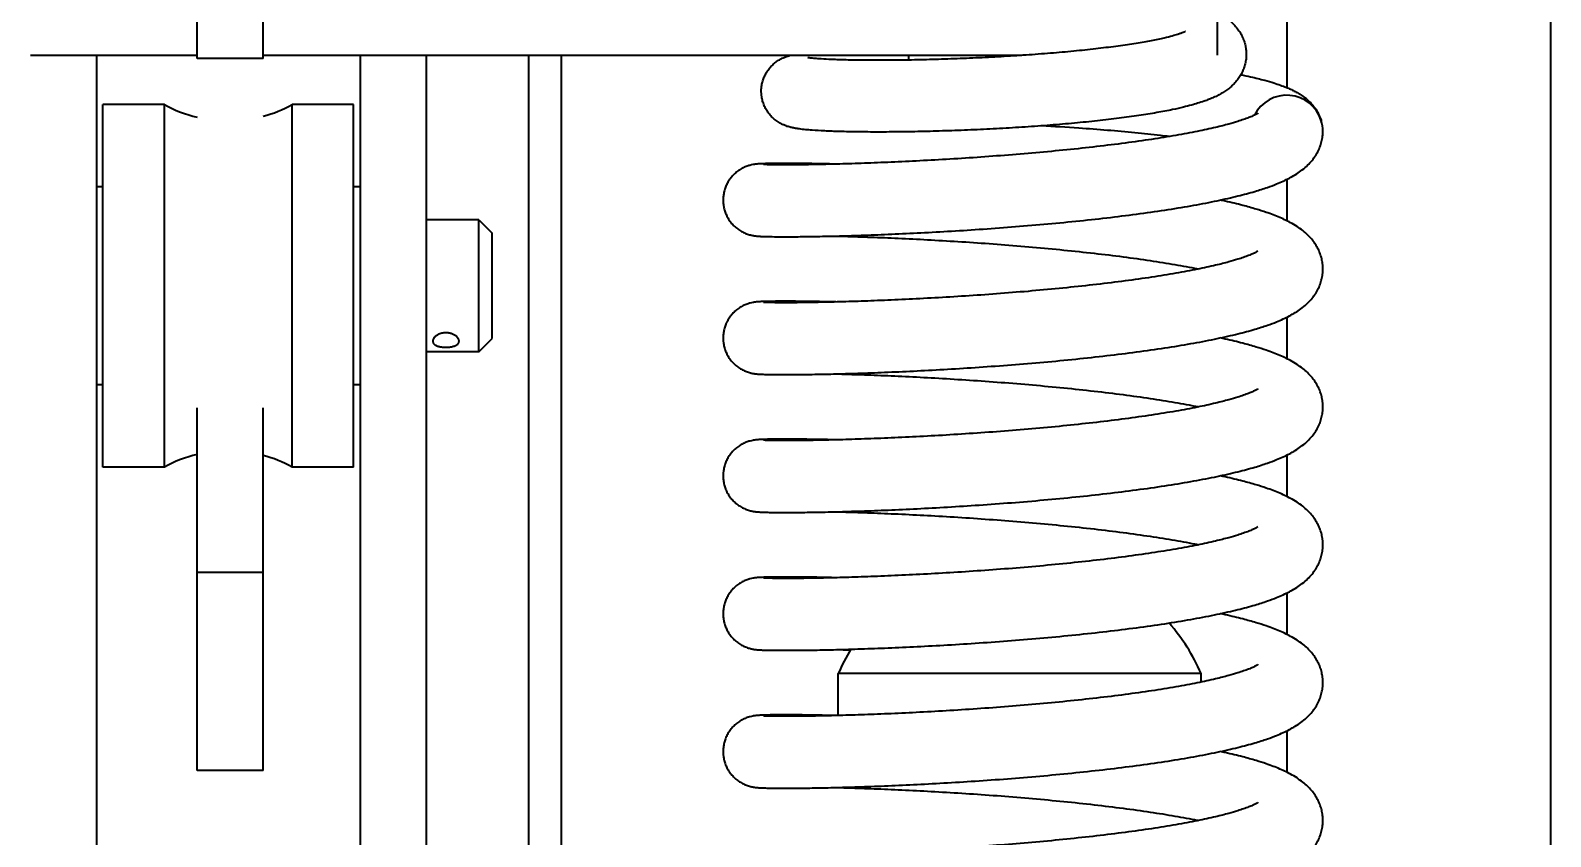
# Model space of a CAD drawing. Header units: millimetres. Extents: x 30271 to 35001, y 5679 to 9007.
# Drawn here: x 33846.8 to 34077.3, y 8140 to 8262.3 of the extents above; entities that cross this region are included whole.
import ezdxf

# ---------------------------------------------------------------- set-up
doc = ezdxf.new("R2010")
doc.units = ezdxf.units.MM
doc.linetypes.add('K5LT_BASIC', pattern=[0])

msp = doc.modelspace()

# ---------------------------------------------------------------- linework, layer by layer
at = {"color": 5, "linetype": 'K5LT_BASIC', "lineweight": 40, "ltscale": 0.5}
for p, q in [((34037.311, 8519.338), (34037.311, 8253.645)), ((34077.311, 8519.338), (34077.311, 7812.278)), ((33872.111, 8258.075), (33872.111, 8397.249)), ((33882.111, 8258.075), (33882.111, 8397.249)), ((34026.811, 8258.577), (34026.811, 8278.577)), ((33846.811, 8258.577), (33856.811, 8258.577)), ((33856.811, 8258.577), (33856.811, 7486.77)), ((33856.811, 8258.577), (33872.111, 8258.577)), ((33882.111, 8258.075), (33872.111, 8258.075)), ((33882.111, 8258.577), (33896.811, 8258.577)), ((33896.811, 8258.577), (33896.811, 7486.77)), ((33896.811, 8258.577), (33906.811, 8258.577)), ((33906.811, 8258.577), (33906.811, 7486.77)), ((33906.811, 8258.577), (33997.138, 8258.577)), ((33922.311, 8258.577), (33922.311, 7812.278)), ((33927.311, 8258.577), (33927.311, 7812.278)), ((33979.969, 8258.577), (33979.969, 8257.869)), ((33991.89, 8258.577), (33991.89, 8258.269)), ((33857.811, 8196.077), (33857.811, 8251.077)), ((33867.129, 8251.077), (33857.811, 8251.077)), ((33867.129, 8196.077), (33867.129, 8251.077)), ((33895.811, 8251.077), (33886.494, 8251.077)), ((33886.494, 8196.077), (33886.494, 8251.077)), ((33895.811, 8196.077), (33895.811, 8251.077)), ((33857.811, 8238.577), (33856.811, 8238.577)), ((33896.811, 8238.577), (33895.811, 8238.577)), ((34037.311, 8239.72), (34037.311, 8233.446)), ((33914.811, 8233.577), (33906.811, 8233.577)), ((33914.811, 8233.577), (33916.811, 8231.577)), ((33914.811, 8213.577), (33914.811, 8233.577)), ((33916.811, 8215.577), (33916.811, 8231.577)), ((34037.311, 8218.81), (34037.311, 8212.536)), ((33914.811, 8213.577), (33916.811, 8215.577)), ((33914.811, 8213.577), (33906.811, 8213.577)), ((33857.811, 8208.577), (33856.811, 8208.577)), ((33896.811, 8208.577), (33895.811, 8208.577)), ((33872.111, 8180.086), (33872.111, 8205.086)), ((33882.111, 8180.086), (33882.111, 8205.086)), ((34037.311, 8197.899), (34037.311, 8191.625)), ((33867.129, 8196.077), (33857.811, 8196.077)), ((33895.811, 8196.077), (33886.494, 8196.077)), ((33872.111, 8150.086), (33872.111, 8180.086)), ((33882.111, 8180.086), (33872.111, 8180.086)), ((33882.111, 8150.086), (33882.111, 8180.086)), ((34037.311, 8176.989), (34037.311, 8170.715)), ((33968.943, 8168.399), (33971.152, 8168.337)), ((33969.311, 8158.404), (33969.311, 8164.784)), ((33996.811, 8164.784), (33969.311, 8164.784)), ((34024.311, 8164.784), (33996.811, 8164.784)), ((34024.311, 8163.472), (34024.311, 8164.784)), ((34037.311, 8156.079), (34037.311, 8149.805)), ((33882.111, 8150.086), (33872.111, 8150.086))]:
    msp.add_line(p, q, dxfattribs=at)
for centre, radius, start, end in [((33876.811, 8268.577), 20, 241.04498, 256.40838), ((33876.811, 8268.577), 20, 285.36695, 298.95502), ((33876.811, 8178.577), 20, 103.59162, 118.95502), ((33876.811, 8178.577), 20, 61.04498, 74.63305), ((33996.811, 8152.794), 30, 23.55646, 40.91101), ((33996.811, 8152.794), 30, 148.5156, 156.44354)]:
    msp.add_arc(centre, radius, start, end, dxfattribs=at)
for start_param, end_param in [(0.2952543, 2.678751), (0, 0.2952543)]:
    msp.add_ellipse((34037.311, 8247.038), major_axis=(5.47, 0), ratio=0.9957282, start_param=start_param, end_param=end_param, dxfattribs=at)
for points, knots in [([(34026.811, 8264.964), (34026.999, 8264.87), (34027.403, 8264.653), (34028.018, 8264.272), (34028.656, 8263.8), (34029.269, 8263.245), (34029.819, 8262.618), (34030.28, 8261.945), (34030.641, 8261.25), (34030.908, 8260.537), (34031.085, 8259.811), (34031.159, 8259.195), (34031.17, 8258.825), (34031.17, 8258.701)], [0, 0, 0, 0, 1.3808728, 2.9977655, 4.5987891, 6.1616635, 7.6348468, 8.9457906, 10.1529651, 11.2910787, 12.3874659, 13.4576705, 14, 14, 14, 14]), ([(33964.677, 8258.222), (33964.675, 8258.222), (33964.685, 8258.22), (33964.734, 8258.212), (33964.812, 8258.2), (33964.916, 8258.186), (33965.043, 8258.17), (33965.241, 8258.148), (33965.537, 8258.119), (33966.035, 8258.077), (33966.882, 8258.019), (33968.323, 8257.946), (33970.459, 8257.878), (33973.115, 8257.835), (33976.154, 8257.826), (33979.503, 8257.856), (33983.079, 8257.927), (33986.804, 8258.042), (33990.614, 8258.2), (33994.446, 8258.401), (33998.236, 8258.645), (34001.922, 8258.929), (34005.445, 8259.249), (34008.749, 8259.603), (34011.78, 8259.985), (34014.489, 8260.386), (34016.832, 8260.797), (34018.632, 8261.177), (34019.92, 8261.5), (34020.724, 8261.736), (34021.258, 8261.915), (34021.614, 8262.051), (34021.855, 8262.158), (34021.925, 8262.194), (34021.934, 8262.2)], [0, 0, 0, 0, 0.2924931, 0.5845686, 0.8764161, 1.1681355, 1.4598548, 1.7515741, 2.3350127, 2.9186427, 3.7943267, 5.2541337, 6.938643, 8.647438, 10.3665666, 12.08617, 13.7818942, 15.4555886, 17.1079371, 18.7388937, 20.3478051, 21.9334674, 23.4940536, 25.0269627, 26.5284701, 27.9933018, 29.4138286, 30.7786156, 31.7842304, 32.6583569, 33.2417973, 33.8252376, 34.4083197, 35, 35, 35, 35]), ([(34031.17, 8258.701), (34031.171, 8258.459), (34031.141, 8257.974), (34031.014, 8257.256), (34030.803, 8256.558), (34030.513, 8255.885), (34030.144, 8255.244), (34029.701, 8254.639), (34029.181, 8254.07), (34028.611, 8253.564), (34028.003, 8253.116), (34027.382, 8252.73), (34026.743, 8252.39), (34026.098, 8252.091), (34025.45, 8251.824), (34024.691, 8251.544), (34023.834, 8251.265), (34022.794, 8250.965), (34021.548, 8250.645), (34019.838, 8250.261), (34017.605, 8249.833), (34014.895, 8249.394), (34011.888, 8248.98), (34008.614, 8248.595), (34005.116, 8248.243), (34001.438, 8247.928), (33997.632, 8247.653), (33993.752, 8247.419), (33989.858, 8247.229), (33986.008, 8247.082), (33982.259, 8246.979), (33978.672, 8246.918), (33975.304, 8246.898), (33972.228, 8246.918), (33969.507, 8246.972), (33967.189, 8247.058), (33965.54, 8247.155), (33964.504, 8247.242), (33963.885, 8247.306), (33963.492, 8247.354), (33963.186, 8247.398), (33962.959, 8247.433), (33962.73, 8247.473), (33962.496, 8247.518), (33962.253, 8247.571), (33961.995, 8247.635), (33961.72, 8247.714), (33961.433, 8247.809), (33961.167, 8247.912), (33960.862, 8248.044), (33960.448, 8248.252), (33959.892, 8248.608), (33959.33, 8249.082), (33958.851, 8249.603), (33958.449, 8250.17), (33958.123, 8250.776), (33957.875, 8251.416), (33957.709, 8252.079), (33957.64, 8252.642), (33957.629, 8252.98), (33957.629, 8253.091)], [0, 0, 0, 0, 0.5039823, 1.0104555, 1.5255428, 2.0553304, 2.6081099, 3.1966345, 3.8355763, 4.5482785, 5.2529294, 6.0135504, 6.7741714, 7.5303051, 8.2743005, 8.9919953, 10.0417378, 10.9830758, 12.093048, 13.5400274, 15.4443754, 17.4147411, 19.4360202, 21.4985588, 23.5960281, 25.724259, 27.8803565, 30.0625293, 32.2677778, 34.4995195, 36.7561469, 39.0387747, 41.3497127, 43.6874294, 46.0200971, 48.338637, 50.6250726, 51.9598487, 52.7334484, 53.5078507, 53.895016, 54.2821813, 54.6691507, 55.055433, 55.4398819, 55.8199216, 56.1898951, 56.5375546, 56.8366365, 57.0312968, 57.4206175, 57.9384113, 58.3910966, 58.8137676, 59.2223581, 59.6235804, 60.020621, 60.4151844, 60.808296, 61, 61, 61, 61]), ([(33957.629, 8253.091), (33957.629, 8253.177), (33957.635, 8253.42), (33957.677, 8253.887), (33957.794, 8254.486), (33958.007, 8255.132), (33958.296, 8255.747), (33958.658, 8256.32), (33959.086, 8256.844), (33959.572, 8257.311), (33960.109, 8257.715), (33960.684, 8258.05), (33961.213, 8258.284), (33961.619, 8258.425), (33961.925, 8258.516), (33962.09, 8258.558), (33962.168, 8258.577)], [0, 0, 0, 0, 0.4627004, 1.2955611, 2.5082721, 3.7235943, 4.9443874, 6.1750984, 7.4233451, 8.7032549, 10.0429692, 11.5016509, 13.203993, 14.751644, 15.8922118, 17, 17, 17, 17]), ([(34030.341, 8255.594), (34030.848, 8255.493), (34032.12, 8255.223), (34033.797, 8254.813), (34035.261, 8254.388), (34036.348, 8254.024), (34037.172, 8253.709), (34037.867, 8253.407), (34038.449, 8253.124), (34039.023, 8252.81), (34039.684, 8252.395), (34040.383, 8251.869), (34041.076, 8251.199), (34041.631, 8250.51), (34042.07, 8249.802), (34042.362, 8249.168), (34042.5, 8248.769), (34042.545, 8248.623)], [0, 0, 0, 0, 1.6150034, 4.1898289, 6.0456896, 7.4389698, 8.8317763, 9.7624883, 10.692355, 11.6222216, 12.5511315, 13.9262623, 15.0377312, 15.9786884, 16.8104061, 17.5727271, 18, 18, 18, 18]), ([(34032.941, 8249.764), (34032.931, 8249.755), (34032.855, 8249.704), (34032.588, 8249.552), (34032.173, 8249.349), (34031.554, 8249.088), (34030.79, 8248.805), (34029.797, 8248.477), (34028.418, 8248.074), (34026.412, 8247.564), (34023.755, 8246.984), (34020.508, 8246.376), (34016.84, 8245.782), (34012.812, 8245.215), (34008.492, 8244.683), (34003.948, 8244.191), (33999.257, 8243.746), (33994.493, 8243.35), (33989.735, 8243.005), (33985.054, 8242.712), (33980.534, 8242.469), (33976.242, 8242.275), (33972.249, 8242.127), (33968.62, 8242.023), (33965.413, 8241.957), (33962.684, 8241.926), (33960.488, 8241.923), (33959.05, 8241.94), (33958.362, 8241.959), (33958.118, 8241.97), (33958.032, 8241.974), (33957.989, 8241.977), (33957.978, 8241.978), (33957.978, 8241.978)], [0, 0, 0, 0, 0.6033806, 1.0637863, 1.7008464, 2.337546, 2.9742456, 3.6109452, 4.4599826, 5.5215982, 6.8143026, 8.157865, 9.5389116, 10.9481864, 12.3793259, 13.8276698, 15.2898203, 16.7632484, 18.246049, 19.735651, 21.2332462, 22.7369327, 24.2462398, 25.7610339, 27.2816598, 28.8093227, 30.3471628, 31.8878181, 32.939602, 33.3634432, 33.5751742, 33.7869052, 34, 34, 34, 34]), ([(34019.498, 8246.218), (34019.055, 8246.272), (34017.372, 8246.471), (34014.29, 8246.797), (34010.135, 8247.168), (34005.399, 8247.526), (34002.019, 8247.733), (34000.124, 8247.836)], [0, 0, 0, 0, 0.6248693, 2.3380576, 4.0647183, 5.7995221, 8, 8, 8, 8]), ([(33951.841, 8236.583), (33951.841, 8236.471), (33951.848, 8236.244), (33951.891, 8235.792), (33951.997, 8235.233), (33952.206, 8234.585), (33952.495, 8233.967), (33952.858, 8233.391), (33953.29, 8232.864), (33953.784, 8232.395), (33954.332, 8231.991), (33954.926, 8231.658), (33955.562, 8231.398), (33955.978, 8231.286), (33956.271, 8231.221), (33956.463, 8231.186), (33956.652, 8231.158), (33956.792, 8231.141), (33956.912, 8231.128), (33957.017, 8231.118), (33957.125, 8231.109), (33957.23, 8231.101), (33957.349, 8231.093), (33957.477, 8231.086), (33957.622, 8231.079), (33957.823, 8231.07), (33958.091, 8231.061), (33958.565, 8231.047), (33959.39, 8231.032), (33960.878, 8231.02), (33963.123, 8231.026), (33966.037, 8231.064), (33969.415, 8231.137), (33973.205, 8231.251), (33977.35, 8231.409), (33981.788, 8231.615), (33986.452, 8231.873), (33991.271, 8232.182), (33996.17, 8232.546), (34001.078, 8232.963), (34005.919, 8233.433), (34010.623, 8233.954), (34015.122, 8234.523), (34019.353, 8235.136), (34023.26, 8235.789), (34026.797, 8236.475), (34029.86, 8237.173), (34032.356, 8237.848), (34034.27, 8238.46), (34035.674, 8238.983), (34036.769, 8239.452), (34037.705, 8239.909), (34038.598, 8240.413), (34039.458, 8240.987), (34040.263, 8241.64), (34040.976, 8242.363), (34041.562, 8243.12), (34042.021, 8243.888), (34042.366, 8244.667), (34042.608, 8245.454), (34042.75, 8246.245), (34042.782, 8246.776), (34042.781, 8247.038)], [0, 0, 0, 0, 0.1550048, 0.3136308, 0.6271879, 0.9408378, 1.2546504, 1.5687281, 1.8832435, 2.198542, 2.5154382, 2.8361973, 3.16823, 3.5372502, 3.5957339, 3.8539141, 4.0759055, 4.2978969, 4.4965531, 4.7083259, 4.9200987, 5.1751686, 5.4031045, 5.7188875, 6.0346706, 6.3501724, 6.981176, 7.610738, 8.869862, 10.7555218, 13.0830505, 15.3992471, 17.7027667, 19.9985619, 22.2887439, 24.5741607, 26.8549573, 29.1307979, 31.4009416, 33.6642426, 35.9190599, 38.1631184, 40.3932713, 42.6051158, 44.7923608, 46.9457361, 49.0510015, 50.9525723, 52.5343585, 53.8006295, 54.7501795, 55.6997295, 56.6489139, 57.5967651, 58.5409489, 59.4010593, 60.1369512, 60.788737, 61.3843375, 61.9426273, 62.4773534, 63, 63, 63, 63]), ([(33968.943, 8242.036), (33968.508, 8242.047), (33966.936, 8242.083), (33964.46, 8242.126), (33961.818, 8242.147), (33959.712, 8242.14), (33958.478, 8242.118), (33957.813, 8242.096), (33957.527, 8242.083), (33957.338, 8242.072), (33957.201, 8242.063), (33957.069, 8242.053), (33956.945, 8242.041), (33956.823, 8242.029), (33956.696, 8242.014), (33956.541, 8241.992), (33956.304, 8241.952), (33956.022, 8241.892), (33955.714, 8241.804), (33955.39, 8241.699), (33954.895, 8241.493), (33954.306, 8241.158), (33953.754, 8240.746), (33953.262, 8240.271), (33952.833, 8239.74), (33952.474, 8239.159), (33952.19, 8238.539), (33951.986, 8237.889), (33951.867, 8237.233), (33951.841, 8236.794), (33951.841, 8236.583)], [0, 0, 0, 0, 1.5274861, 5.6364806, 9.7628735, 13.920574, 18.0384505, 19.6431788, 20.7738766, 21.3396902, 21.9053121, 22.4176579, 22.8734143, 23.250307, 23.6027008, 23.9550947, 24.35503, 24.9614733, 25.1024448, 25.3843876, 25.9482734, 26.5331013, 27.1041188, 27.66968, 28.2328203, 28.7947082, 29.3558724, 29.9165901, 30.4770325, 31, 31, 31, 31]), ([(34042.781, 8226.128), (34042.782, 8226.388), (34042.75, 8226.91), (34042.614, 8227.682), (34042.388, 8228.436), (34042.074, 8229.167), (34041.673, 8229.872), (34041.183, 8230.55), (34040.595, 8231.203), (34039.897, 8231.837), (34039.069, 8232.453), (34038.167, 8233.007), (34037.219, 8233.502), (34036.262, 8233.937), (34035.254, 8234.342), (34034.073, 8234.768), (34032.567, 8235.249), (34030.54, 8235.815), (34028.67, 8236.265), (34027.478, 8236.527), (34027.216, 8236.583)], [0, 0, 0, 0, 0.6899626, 1.3860424, 2.0976221, 2.8382955, 3.6239635, 4.4736916, 5.4139735, 6.479496, 7.7149107, 9.1291725, 10.388491, 11.6478095, 12.9052237, 14.1576778, 15.8206006, 17.8830838, 20.3231246, 21, 21, 21, 21]), ([(34032.941, 8228.853), (34032.931, 8228.845), (34032.855, 8228.794), (34032.588, 8228.642), (34032.173, 8228.439), (34031.554, 8228.178), (34030.79, 8227.895), (34029.797, 8227.567), (34028.418, 8227.164), (34026.412, 8226.653), (34023.755, 8226.073), (34020.508, 8225.466), (34016.84, 8224.872), (34012.812, 8224.305), (34008.492, 8223.772), (34003.948, 8223.281), (33999.257, 8222.836), (33994.493, 8222.44), (33989.735, 8222.095), (33985.054, 8221.801), (33980.534, 8221.558), (33976.242, 8221.364), (33972.249, 8221.217), (33968.62, 8221.113), (33965.413, 8221.047), (33962.684, 8221.016), (33960.488, 8221.012), (33959.05, 8221.029), (33958.362, 8221.049), (33958.118, 8221.06), (33958.032, 8221.064), (33957.989, 8221.067), (33957.978, 8221.068), (33957.978, 8221.068)], [0, 0, 0, 0, 0.6033806, 1.0637863, 1.7008464, 2.337546, 2.9742456, 3.6109452, 4.4599826, 5.5215982, 6.8143026, 8.157865, 9.5389116, 10.9481864, 12.3793259, 13.8276698, 15.2898203, 16.7632484, 18.246049, 19.735651, 21.2332462, 22.7369327, 24.2462398, 25.7610339, 27.2816598, 28.8093227, 30.3471628, 31.8878181, 32.939602, 33.3634432, 33.5751742, 33.7869052, 34, 34, 34, 34]), ([(33968.943, 8231.13), (33969.715, 8231.111), (33971.715, 8231.054), (33975.202, 8230.933), (33979.441, 8230.75), (33983.931, 8230.518), (33988.599, 8230.236), (33993.371, 8229.901), (33998.171, 8229.515), (34002.921, 8229.077), (34007.545, 8228.591), (34011.969, 8228.061), (34016.121, 8227.491), (34019.933, 8226.889), (34022.461, 8226.427), (34023.736, 8226.171), (34023.946, 8226.128)], [0, 0, 0, 0, 0.9140994, 2.2756218, 3.6321692, 4.9837125, 6.3298944, 7.6700839, 9.0033727, 10.3285297, 11.6439141, 12.9473346, 14.2358278, 15.5053574, 16.7502132, 17, 17, 17, 17]), ([(33951.841, 8215.673), (33951.841, 8215.561), (33951.848, 8215.334), (33951.891, 8214.882), (33951.997, 8214.323), (33952.206, 8213.674), (33952.495, 8213.057), (33952.858, 8212.481), (33953.29, 8211.954), (33953.784, 8211.485), (33954.332, 8211.081), (33954.926, 8210.747), (33955.562, 8210.488), (33955.978, 8210.376), (33956.271, 8210.311), (33956.463, 8210.276), (33956.652, 8210.248), (33956.792, 8210.23), (33956.912, 8210.217), (33957.017, 8210.207), (33957.125, 8210.199), (33957.23, 8210.191), (33957.349, 8210.183), (33957.477, 8210.176), (33957.622, 8210.169), (33957.823, 8210.16), (33958.091, 8210.15), (33958.565, 8210.137), (33959.39, 8210.121), (33960.878, 8210.11), (33963.123, 8210.116), (33966.037, 8210.154), (33969.415, 8210.227), (33973.205, 8210.341), (33977.35, 8210.499), (33981.788, 8210.705), (33986.452, 8210.962), (33991.271, 8211.272), (33996.17, 8211.636), (34001.078, 8212.053), (34005.919, 8212.523), (34010.623, 8213.044), (34015.122, 8213.613), (34019.353, 8214.226), (34023.26, 8214.878), (34026.797, 8215.564), (34029.86, 8216.263), (34032.356, 8216.938), (34034.27, 8217.549), (34035.674, 8218.073), (34036.769, 8218.542), (34037.705, 8218.999), (34038.598, 8219.503), (34039.458, 8220.077), (34040.263, 8220.73), (34040.976, 8221.452), (34041.562, 8222.21), (34042.021, 8222.978), (34042.366, 8223.757), (34042.608, 8224.543), (34042.75, 8225.335), (34042.782, 8225.865), (34042.781, 8226.128)], [0, 0, 0, 0, 0.1550048, 0.3136308, 0.6271879, 0.9408378, 1.2546504, 1.5687281, 1.8832435, 2.198542, 2.5154382, 2.8361973, 3.16823, 3.5372502, 3.5957339, 3.8539141, 4.0759055, 4.2978969, 4.4965531, 4.7083259, 4.9200987, 5.1751686, 5.4031045, 5.7188875, 6.0346706, 6.3501724, 6.981176, 7.610738, 8.869862, 10.7555218, 13.0830505, 15.3992471, 17.7027667, 19.9985619, 22.2887439, 24.5741607, 26.8549573, 29.1307979, 31.4009416, 33.6642426, 35.9190599, 38.1631184, 40.3932713, 42.6051158, 44.7923608, 46.9457361, 49.0510015, 50.9525723, 52.5343585, 53.8006295, 54.7501795, 55.6997295, 56.6489139, 57.5967651, 58.5409489, 59.4010593, 60.1369512, 60.788737, 61.3843375, 61.9426273, 62.4773534, 63, 63, 63, 63]), ([(33968.943, 8221.125), (33968.508, 8221.136), (33966.936, 8221.173), (33964.46, 8221.215), (33961.818, 8221.236), (33959.712, 8221.23), (33958.478, 8221.208), (33957.813, 8221.185), (33957.527, 8221.172), (33957.338, 8221.162), (33957.201, 8221.152), (33957.069, 8221.142), (33956.945, 8221.131), (33956.823, 8221.119), (33956.696, 8221.103), (33956.541, 8221.082), (33956.304, 8221.042), (33956.022, 8220.982), (33955.714, 8220.894), (33955.39, 8220.788), (33954.895, 8220.583), (33954.306, 8220.248), (33953.754, 8219.836), (33953.262, 8219.361), (33952.833, 8218.829), (33952.474, 8218.249), (33952.19, 8217.629), (33951.986, 8216.978), (33951.867, 8216.323), (33951.841, 8215.884), (33951.841, 8215.673)], [0, 0, 0, 0, 1.5274861, 5.6364806, 9.7628735, 13.920574, 18.0384505, 19.6431788, 20.7738766, 21.3396902, 21.9053121, 22.4176579, 22.8734143, 23.250307, 23.6027008, 23.9550947, 24.35503, 24.9614733, 25.1024448, 25.3843876, 25.9482734, 26.5331013, 27.1041188, 27.66968, 28.2328203, 28.7947082, 29.3558724, 29.9165901, 30.4770325, 31, 31, 31, 31]), ([(33911.811, 8215.189), (33911.811, 8215.222), (33911.805, 8215.296), (33911.775, 8215.413), (33911.719, 8215.54), (33911.635, 8215.671), (33911.522, 8215.804), (33911.38, 8215.934), (33911.213, 8216.056), (33911.025, 8216.165), (33910.822, 8216.258), (33910.612, 8216.332), (33910.393, 8216.389), (33910.157, 8216.43), (33909.897, 8216.45), (33909.627, 8216.446), (33909.338, 8216.412), (33909.043, 8216.345), (33908.759, 8216.243), (33908.525, 8216.126), (33908.336, 8216.005), (33908.183, 8215.883), (33908.055, 8215.754), (33907.954, 8215.622), (33907.88, 8215.492), (33907.826, 8215.347), (33907.811, 8215.247), (33907.811, 8215.189)], [0, 0, 0, 0, 0.817751, 1.7796619, 2.7600434, 3.7978163, 4.8745102, 5.9888606, 7.1019467, 8.2117401, 9.3195052, 10.3624737, 11.3426737, 12.4418083, 13.6000932, 14.8174519, 16.0338096, 17.4929887, 18.950849, 20.2857624, 21.3726655, 22.455775, 23.5256155, 24.5859806, 25.6025609, 26.584832, 28, 28, 28, 28]), ([(33907.811, 8215.189), (33907.811, 8215.168), (33907.814, 8215.109), (33907.835, 8215.012), (33907.885, 8214.9), (33907.962, 8214.792), (33908.068, 8214.69), (33908.203, 8214.597), (33908.365, 8214.514), (33908.548, 8214.443), (33908.747, 8214.386), (33908.953, 8214.342), (33909.165, 8214.308), (33909.382, 8214.285), (33909.6, 8214.272), (33909.742, 8214.27), (33909.811, 8214.27)], [0, 0, 0, 0, 0.6066643, 1.7953868, 2.9988611, 4.262688, 5.5721155, 6.9257483, 8.2779858, 9.6264663, 10.9725851, 12.2400145, 13.4311163, 14.6940612, 15.8836891, 17, 17, 17, 17]), ([(33909.811, 8214.27), (33909.914, 8214.27), (33910.095, 8214.275), (33910.375, 8214.298), (33910.65, 8214.336), (33910.925, 8214.397), (33911.153, 8214.47), (33911.336, 8214.551), (33911.484, 8214.638), (33911.605, 8214.734), (33911.698, 8214.839), (33911.763, 8214.948), (33911.802, 8215.064), (33911.811, 8215.146), (33911.811, 8215.189)], [0, 0, 0, 0, 1.462311, 2.5833205, 4.0901523, 5.6525144, 7.0828147, 8.2547867, 9.4302546, 10.5911587, 11.7340032, 12.8182838, 13.8620601, 15, 15, 15, 15]), ([(34042.781, 8205.218), (34042.782, 8205.478), (34042.75, 8206), (34042.614, 8206.772), (34042.388, 8207.525), (34042.074, 8208.256), (34041.673, 8208.962), (34041.183, 8209.64), (34040.595, 8210.293), (34039.897, 8210.927), (34039.069, 8211.543), (34038.167, 8212.097), (34037.219, 8212.592), (34036.262, 8213.027), (34035.254, 8213.432), (34034.073, 8213.857), (34032.567, 8214.339), (34030.54, 8214.905), (34028.67, 8215.355), (34027.478, 8215.616), (34027.216, 8215.673)], [0, 0, 0, 0, 0.6899626, 1.3860424, 2.0976221, 2.8382955, 3.6239635, 4.4736916, 5.4139735, 6.479496, 7.7149107, 9.1291725, 10.388491, 11.6478095, 12.9052237, 14.1576778, 15.8206006, 17.8830838, 20.3231246, 21, 21, 21, 21]), ([(33968.943, 8210.22), (33969.715, 8210.2), (33971.715, 8210.144), (33975.202, 8210.023), (33979.441, 8209.84), (33983.931, 8209.608), (33988.599, 8209.326), (33993.371, 8208.991), (33998.171, 8208.604), (34002.921, 8208.167), (34007.545, 8207.681), (34011.969, 8207.15), (34016.121, 8206.581), (34019.933, 8205.979), (34022.461, 8205.517), (34023.736, 8205.26), (34023.946, 8205.218)], [0, 0, 0, 0, 0.9140994, 2.2756218, 3.6321692, 4.9837125, 6.3298944, 7.6700839, 9.0033727, 10.3285297, 11.6439141, 12.9473346, 14.2358278, 15.5053574, 16.7502132, 17, 17, 17, 17]), ([(34032.941, 8207.943), (34032.931, 8207.934), (34032.855, 8207.884), (34032.588, 8207.732), (34032.173, 8207.529), (34031.554, 8207.267), (34030.79, 8206.985), (34029.797, 8206.657), (34028.418, 8206.253), (34026.412, 8205.743), (34023.755, 8205.163), (34020.508, 8204.555), (34016.84, 8203.962), (34012.812, 8203.394), (34008.492, 8202.862), (34003.948, 8202.371), (33999.257, 8201.926), (33994.493, 8201.53), (33989.735, 8201.185), (33985.054, 8200.891), (33980.534, 8200.648), (33976.242, 8200.454), (33972.249, 8200.307), (33968.62, 8200.202), (33965.413, 8200.137), (33962.684, 8200.105), (33960.488, 8200.102), (33959.05, 8200.119), (33958.362, 8200.139), (33958.118, 8200.149), (33958.032, 8200.154), (33957.989, 8200.156), (33957.978, 8200.157), (33957.978, 8200.157)], [0, 0, 0, 0, 0.6033806, 1.0637863, 1.7008464, 2.337546, 2.9742456, 3.6109452, 4.4599826, 5.5215982, 6.8143026, 8.157865, 9.5389116, 10.9481864, 12.3793259, 13.8276698, 15.2898203, 16.7632484, 18.246049, 19.735651, 21.2332462, 22.7369327, 24.2462398, 25.7610339, 27.2816598, 28.8093227, 30.3471628, 31.8878181, 32.939602, 33.3634432, 33.5751742, 33.7869052, 34, 34, 34, 34]), ([(33951.841, 8194.762), (33951.841, 8194.65), (33951.848, 8194.424), (33951.891, 8193.972), (33951.997, 8193.412), (33952.206, 8192.764), (33952.495, 8192.147), (33952.858, 8191.57), (33953.29, 8191.043), (33953.784, 8190.575), (33954.332, 8190.171), (33954.926, 8189.837), (33955.562, 8189.578), (33955.978, 8189.466), (33956.271, 8189.401), (33956.463, 8189.365), (33956.652, 8189.337), (33956.792, 8189.32), (33956.912, 8189.307), (33957.017, 8189.297), (33957.125, 8189.288), (33957.23, 8189.281), (33957.349, 8189.273), (33957.477, 8189.266), (33957.622, 8189.258), (33957.823, 8189.25), (33958.091, 8189.24), (33958.565, 8189.227), (33959.39, 8189.211), (33960.878, 8189.199), (33963.123, 8189.206), (33966.037, 8189.243), (33969.415, 8189.317), (33973.205, 8189.43), (33977.35, 8189.588), (33981.788, 8189.795), (33986.452, 8190.052), (33991.271, 8190.362), (33996.17, 8190.725), (34001.078, 8191.143), (34005.919, 8191.613), (34010.623, 8192.134), (34015.122, 8192.702), (34019.353, 8193.315), (34023.26, 8193.968), (34026.797, 8194.654), (34029.86, 8195.353), (34032.356, 8196.027), (34034.27, 8196.639), (34035.674, 8197.163), (34036.769, 8197.632), (34037.705, 8198.088), (34038.598, 8198.593), (34039.458, 8199.166), (34040.263, 8199.819), (34040.976, 8200.542), (34041.562, 8201.3), (34042.021, 8202.068), (34042.366, 8202.846), (34042.608, 8203.633), (34042.75, 8204.425), (34042.782, 8204.955), (34042.781, 8205.218)], [0, 0, 0, 0, 0.1550048, 0.3136308, 0.6271879, 0.9408378, 1.2546504, 1.5687281, 1.8832435, 2.198542, 2.5154382, 2.8361973, 3.16823, 3.5372502, 3.5957339, 3.8539141, 4.0759055, 4.2978969, 4.4965531, 4.7083259, 4.9200987, 5.1751686, 5.4031045, 5.7188875, 6.0346706, 6.3501724, 6.981176, 7.610738, 8.869862, 10.7555218, 13.0830505, 15.3992471, 17.7027667, 19.9985619, 22.2887439, 24.5741607, 26.8549573, 29.1307979, 31.4009416, 33.6642426, 35.9190599, 38.1631184, 40.3932713, 42.6051158, 44.7923608, 46.9457361, 49.0510015, 50.9525723, 52.5343585, 53.8006295, 54.7501795, 55.6997295, 56.6489139, 57.5967651, 58.5409489, 59.4010593, 60.1369512, 60.788737, 61.3843375, 61.9426273, 62.4773534, 63, 63, 63, 63]), ([(33968.943, 8200.215), (33968.508, 8200.226), (33966.936, 8200.262), (33964.46, 8200.305), (33961.818, 8200.326), (33959.712, 8200.32), (33958.478, 8200.298), (33957.813, 8200.275), (33957.527, 8200.262), (33957.338, 8200.251), (33957.201, 8200.242), (33957.069, 8200.232), (33956.945, 8200.221), (33956.823, 8200.208), (33956.696, 8200.193), (33956.541, 8200.171), (33956.304, 8200.132), (33956.022, 8200.071), (33955.714, 8199.983), (33955.39, 8199.878), (33954.895, 8199.672), (33954.306, 8199.338), (33953.754, 8198.925), (33953.262, 8198.45), (33952.833, 8197.919), (33952.474, 8197.339), (33952.19, 8196.719), (33951.986, 8196.068), (33951.867, 8195.412), (33951.841, 8194.974), (33951.841, 8194.762)], [0, 0, 0, 0, 1.5274861, 5.6364806, 9.7628735, 13.920574, 18.0384505, 19.6431788, 20.7738766, 21.3396902, 21.9053121, 22.4176579, 22.8734143, 23.250307, 23.6027008, 23.9550947, 24.35503, 24.9614733, 25.1024448, 25.3843876, 25.9482734, 26.5331013, 27.1041188, 27.66968, 28.2328203, 28.7947082, 29.3558724, 29.9165901, 30.4770325, 31, 31, 31, 31]), ([(34042.781, 8184.307), (34042.782, 8184.567), (34042.75, 8185.089), (34042.614, 8185.861), (34042.388, 8186.615), (34042.074, 8187.346), (34041.673, 8188.051), (34041.183, 8188.73), (34040.595, 8189.383), (34039.897, 8190.016), (34039.069, 8190.632), (34038.167, 8191.187), (34037.219, 8191.681), (34036.262, 8192.116), (34035.254, 8192.522), (34034.073, 8192.947), (34032.567, 8193.429), (34030.54, 8193.995), (34028.67, 8194.444), (34027.478, 8194.706), (34027.216, 8194.762)], [0, 0, 0, 0, 0.6899626, 1.3860424, 2.0976221, 2.8382955, 3.6239635, 4.4736916, 5.4139735, 6.479496, 7.7149107, 9.1291725, 10.388491, 11.6478095, 12.9052237, 14.1576778, 15.8206006, 17.8830838, 20.3231246, 21, 21, 21, 21]), ([(33968.943, 8189.31), (33969.715, 8189.29), (33971.715, 8189.234), (33975.202, 8189.112), (33979.441, 8188.93), (33983.931, 8188.698), (33988.599, 8188.415), (33993.371, 8188.081), (33998.171, 8187.694), (34002.921, 8187.257), (34007.545, 8186.771), (34011.969, 8186.24), (34016.121, 8185.67), (34019.933, 8185.069), (34022.461, 8184.606), (34023.736, 8184.35), (34023.946, 8184.307)], [0, 0, 0, 0, 0.9140994, 2.2756218, 3.6321692, 4.9837125, 6.3298944, 7.6700839, 9.0033727, 10.3285297, 11.6439141, 12.9473346, 14.2358278, 15.5053574, 16.7502132, 17, 17, 17, 17]), ([(34032.941, 8187.033), (34032.931, 8187.024), (34032.855, 8186.973), (34032.588, 8186.821), (34032.173, 8186.618), (34031.554, 8186.357), (34030.79, 8186.074), (34029.797, 8185.746), (34028.418, 8185.343), (34026.412, 8184.833), (34023.755, 8184.253), (34020.508, 8183.645), (34016.84, 8183.052), (34012.812, 8182.484), (34008.492, 8181.952), (34003.948, 8181.461), (33999.257, 8181.016), (33994.493, 8180.62), (33989.735, 8180.275), (33985.054, 8179.981), (33980.534, 8179.738), (33976.242, 8179.544), (33972.249, 8179.396), (33968.62, 8179.292), (33965.413, 8179.226), (33962.684, 8179.195), (33960.488, 8179.192), (33959.05, 8179.209), (33958.362, 8179.228), (33958.118, 8179.239), (33958.032, 8179.243), (33957.989, 8179.246), (33957.978, 8179.247), (33957.978, 8179.247)], [0, 0, 0, 0, 0.6033806, 1.0637863, 1.7008464, 2.337546, 2.9742456, 3.6109452, 4.4599826, 5.5215982, 6.8143026, 8.157865, 9.5389116, 10.9481864, 12.3793259, 13.8276698, 15.2898203, 16.7632484, 18.246049, 19.735651, 21.2332462, 22.7369327, 24.2462398, 25.7610339, 27.2816598, 28.8093227, 30.3471628, 31.8878181, 32.939602, 33.3634432, 33.5751742, 33.7869052, 34, 34, 34, 34]), ([(33951.841, 8173.852), (33951.841, 8173.74), (33951.848, 8173.513), (33951.891, 8173.061), (33951.997, 8172.502), (33952.206, 8171.854), (33952.495, 8171.236), (33952.858, 8170.66), (33953.29, 8170.133), (33953.784, 8169.664), (33954.332, 8169.26), (33954.926, 8168.927), (33955.562, 8168.668), (33955.978, 8168.556), (33956.271, 8168.49), (33956.463, 8168.455), (33956.652, 8168.427), (33956.792, 8168.41), (33956.912, 8168.397), (33957.017, 8168.387), (33957.125, 8168.378), (33957.23, 8168.37), (33957.349, 8168.363), (33957.477, 8168.355), (33957.622, 8168.348), (33957.823, 8168.339), (33958.091, 8168.33), (33958.565, 8168.316), (33959.39, 8168.301), (33960.878, 8168.289), (33963.123, 8168.296), (33966.037, 8168.333), (33969.415, 8168.406), (33973.205, 8168.52), (33977.35, 8168.678), (33981.788, 8168.885), (33986.452, 8169.142), (33991.271, 8169.452), (33996.17, 8169.815), (34001.078, 8170.232), (34005.919, 8170.702), (34010.623, 8171.223), (34015.122, 8171.792), (34019.353, 8172.405), (34023.26, 8173.058), (34026.797, 8173.744), (34029.86, 8174.442), (34032.356, 8175.117), (34034.27, 8175.729), (34035.674, 8176.253), (34036.769, 8176.722), (34037.705, 8177.178), (34038.598, 8177.683), (34039.458, 8178.256), (34040.263, 8178.909), (34040.976, 8179.632), (34041.562, 8180.389), (34042.021, 8181.157), (34042.366, 8181.936), (34042.608, 8182.723), (34042.75, 8183.514), (34042.782, 8184.045), (34042.781, 8184.307)], [0, 0, 0, 0, 0.1550048, 0.3136308, 0.6271879, 0.9408378, 1.2546504, 1.5687281, 1.8832435, 2.198542, 2.5154382, 2.8361973, 3.16823, 3.5372502, 3.5957339, 3.8539141, 4.0759055, 4.2978969, 4.4965531, 4.7083259, 4.9200987, 5.1751686, 5.4031045, 5.7188875, 6.0346706, 6.3501724, 6.981176, 7.610738, 8.869862, 10.7555218, 13.0830505, 15.3992471, 17.7027667, 19.9985619, 22.2887439, 24.5741607, 26.8549573, 29.1307979, 31.4009416, 33.6642426, 35.9190599, 38.1631184, 40.3932713, 42.6051158, 44.7923608, 46.9457361, 49.0510015, 50.9525723, 52.5343585, 53.8006295, 54.7501795, 55.6997295, 56.6489139, 57.5967651, 58.5409489, 59.4010593, 60.1369512, 60.788737, 61.3843375, 61.9426273, 62.4773534, 63, 63, 63, 63]), ([(33968.943, 8179.305), (33968.508, 8179.316), (33966.936, 8179.352), (33964.46, 8179.395), (33961.818, 8179.416), (33959.712, 8179.409), (33958.478, 8179.387), (33957.813, 8179.365), (33957.527, 8179.352), (33957.338, 8179.341), (33957.201, 8179.332), (33957.069, 8179.322), (33956.945, 8179.311), (33956.823, 8179.298), (33956.696, 8179.283), (33956.541, 8179.261), (33956.304, 8179.221), (33956.022, 8179.161), (33955.714, 8179.073), (33955.39, 8178.968), (33954.895, 8178.762), (33954.306, 8178.427), (33953.754, 8178.015), (33953.262, 8177.54), (33952.833, 8177.009), (33952.474, 8176.428), (33952.19, 8175.808), (33951.986, 8175.158), (33951.867, 8174.502), (33951.841, 8174.064), (33951.841, 8173.852)], [0, 0, 0, 0, 1.5274861, 5.6364806, 9.7628735, 13.920574, 18.0384505, 19.6431788, 20.7738766, 21.3396902, 21.9053121, 22.4176579, 22.8734143, 23.250307, 23.6027008, 23.9550947, 24.35503, 24.9614733, 25.1024448, 25.3843876, 25.9482734, 26.5331013, 27.1041188, 27.66968, 28.2328203, 28.7947082, 29.3558724, 29.9165901, 30.4770325, 31, 31, 31, 31]), ([(34042.781, 8163.397), (34042.782, 8163.657), (34042.75, 8164.179), (34042.614, 8164.951), (34042.388, 8165.705), (34042.074, 8166.436), (34041.673, 8167.141), (34041.183, 8167.819), (34040.595, 8168.472), (34039.897, 8169.106), (34039.069, 8169.722), (34038.167, 8170.276), (34037.219, 8170.771), (34036.262, 8171.206), (34035.254, 8171.611), (34034.073, 8172.037), (34032.567, 8172.519), (34030.54, 8173.084), (34028.67, 8173.534), (34027.478, 8173.796), (34027.216, 8173.852)], [0, 0, 0, 0, 0.6899626, 1.3860424, 2.0976221, 2.8382955, 3.6239635, 4.4736916, 5.4139735, 6.479496, 7.7149107, 9.1291725, 10.388491, 11.6478095, 12.9052237, 14.1576778, 15.8206006, 17.8830838, 20.3231246, 21, 21, 21, 21]), ([(34032.941, 8166.123), (34032.931, 8166.114), (34032.855, 8166.063), (34032.588, 8165.911), (34032.173, 8165.708), (34031.554, 8165.447), (34030.79, 8165.164), (34029.797, 8164.836), (34028.418, 8164.433), (34026.412, 8163.922), (34023.755, 8163.342), (34020.508, 8162.735), (34016.84, 8162.141), (34012.812, 8161.574), (34008.492, 8161.041), (34003.948, 8160.55), (33999.257, 8160.105), (33994.493, 8159.709), (33989.735, 8159.364), (33985.054, 8159.07), (33980.534, 8158.827), (33976.242, 8158.633), (33972.249, 8158.486), (33968.62, 8158.382), (33965.413, 8158.316), (33962.684, 8158.285), (33960.488, 8158.282), (33959.05, 8158.298), (33958.362, 8158.318), (33958.118, 8158.329), (33958.032, 8158.333), (33957.989, 8158.336), (33957.978, 8158.337), (33957.978, 8158.337)], [0, 0, 0, 0, 0.6033806, 1.0637863, 1.7008464, 2.337546, 2.9742456, 3.6109452, 4.4599826, 5.5215982, 6.8143026, 8.157865, 9.5389116, 10.9481864, 12.3793259, 13.8276698, 15.2898203, 16.7632484, 18.246049, 19.735651, 21.2332462, 22.7369327, 24.2462398, 25.7610339, 27.2816598, 28.8093227, 30.3471628, 31.8878181, 32.939602, 33.3634432, 33.5751742, 33.7869052, 34, 34, 34, 34]), ([(33951.841, 8152.942), (33951.841, 8152.83), (33951.848, 8152.603), (33951.891, 8152.151), (33951.997, 8151.592), (33952.206, 8150.943), (33952.495, 8150.326), (33952.858, 8149.75), (33953.29, 8149.223), (33953.784, 8148.754), (33954.332, 8148.35), (33954.926, 8148.016), (33955.562, 8147.757), (33955.978, 8147.645), (33956.271, 8147.58), (33956.463, 8147.545), (33956.652, 8147.517), (33956.792, 8147.499), (33956.912, 8147.487), (33957.017, 8147.477), (33957.125, 8147.468), (33957.23, 8147.46), (33957.349, 8147.452), (33957.477, 8147.445), (33957.622, 8147.438), (33957.823, 8147.429), (33958.091, 8147.419), (33958.565, 8147.406), (33959.39, 8147.391), (33960.878, 8147.379), (33963.123, 8147.385), (33966.037, 8147.423), (33969.415, 8147.496), (33973.205, 8147.61), (33977.35, 8147.768), (33981.788, 8147.974), (33986.452, 8148.231), (33991.271, 8148.541), (33996.17, 8148.905), (34001.078, 8149.322), (34005.919, 8149.792), (34010.623, 8150.313), (34015.122, 8150.882), (34019.353, 8151.495), (34023.26, 8152.147), (34026.797, 8152.834), (34029.86, 8153.532), (34032.356, 8154.207), (34034.27, 8154.818), (34035.674, 8155.342), (34036.769, 8155.811), (34037.705, 8156.268), (34038.598, 8156.772), (34039.458, 8157.346), (34040.263, 8157.999), (34040.976, 8158.721), (34041.562, 8159.479), (34042.021, 8160.247), (34042.366, 8161.026), (34042.608, 8161.813), (34042.75, 8162.604), (34042.782, 8163.134), (34042.781, 8163.397)], [0, 0, 0, 0, 0.1550048, 0.3136308, 0.6271879, 0.9408378, 1.2546504, 1.5687281, 1.8832435, 2.198542, 2.5154382, 2.8361973, 3.16823, 3.5372502, 3.5957339, 3.8539141, 4.0759055, 4.2978969, 4.4965531, 4.7083259, 4.9200987, 5.1751686, 5.4031045, 5.7188875, 6.0346706, 6.3501724, 6.981176, 7.610738, 8.869862, 10.7555218, 13.0830505, 15.3992471, 17.7027667, 19.9985619, 22.2887439, 24.5741607, 26.8549573, 29.1307979, 31.4009416, 33.6642426, 35.9190599, 38.1631184, 40.3932713, 42.6051158, 44.7923608, 46.9457361, 49.0510015, 50.9525723, 52.5343585, 53.8006295, 54.7501795, 55.6997295, 56.6489139, 57.5967651, 58.5409489, 59.4010593, 60.1369512, 60.788737, 61.3843375, 61.9426273, 62.4773534, 63, 63, 63, 63]), ([(33968.943, 8158.395), (33968.508, 8158.405), (33966.936, 8158.442), (33964.46, 8158.484), (33961.818, 8158.505), (33959.712, 8158.499), (33958.478, 8158.477), (33957.813, 8158.455), (33957.527, 8158.441), (33957.338, 8158.431), (33957.201, 8158.422), (33957.069, 8158.411), (33956.945, 8158.4), (33956.823, 8158.388), (33956.696, 8158.372), (33956.541, 8158.351), (33956.304, 8158.311), (33956.022, 8158.251), (33955.714, 8158.163), (33955.39, 8158.057), (33954.895, 8157.852), (33954.306, 8157.517), (33953.754, 8157.105), (33953.262, 8156.63), (33952.833, 8156.098), (33952.474, 8155.518), (33952.19, 8154.898), (33951.986, 8154.248), (33951.867, 8153.592), (33951.841, 8153.153), (33951.841, 8152.942)], [0, 0, 0, 0, 1.5274861, 5.6364806, 9.7628735, 13.920574, 18.0384505, 19.6431788, 20.7738766, 21.3396902, 21.9053121, 22.4176579, 22.8734143, 23.250307, 23.6027008, 23.9550947, 24.35503, 24.9614733, 25.1024448, 25.3843876, 25.9482734, 26.5331013, 27.1041188, 27.66968, 28.2328203, 28.7947082, 29.3558724, 29.9165901, 30.4770325, 31, 31, 31, 31]), ([(34042.781, 8142.487), (34042.782, 8142.747), (34042.75, 8143.269), (34042.614, 8144.041), (34042.388, 8144.795), (34042.074, 8145.526), (34041.673, 8146.231), (34041.183, 8146.909), (34040.595, 8147.562), (34039.897, 8148.196), (34039.069, 8148.812), (34038.167, 8149.366), (34037.219, 8149.861), (34036.262, 8150.296), (34035.254, 8150.701), (34034.073, 8151.126), (34032.567, 8151.608), (34030.54, 8152.174), (34028.67, 8152.624), (34027.478, 8152.885), (34027.216, 8152.942)], [0, 0, 0, 0, 0.6899626, 1.3860424, 2.0976221, 2.8382955, 3.6239635, 4.4736916, 5.4139735, 6.479496, 7.7149107, 9.1291725, 10.388491, 11.6478095, 12.9052237, 14.1576778, 15.8206006, 17.8830838, 20.3231246, 21, 21, 21, 21]), ([(33968.943, 8147.489), (33969.715, 8147.469), (33971.715, 8147.413), (33975.202, 8147.292), (33979.441, 8147.109), (33983.931, 8146.877), (33988.599, 8146.595), (33993.371, 8146.26), (33998.171, 8145.873), (34002.921, 8145.436), (34007.545, 8144.95), (34011.969, 8144.419), (34016.121, 8143.85), (34019.933, 8143.248), (34022.461, 8142.786), (34023.736, 8142.53), (34023.946, 8142.487)], [0, 0, 0, 0, 0.9140994, 2.2756218, 3.6321692, 4.9837125, 6.3298944, 7.6700839, 9.0033727, 10.3285297, 11.6439141, 12.9473346, 14.2358278, 15.5053574, 16.7502132, 17, 17, 17, 17]), ([(34032.941, 8145.212), (34032.931, 8145.203), (34032.855, 8145.153), (34032.588, 8145.001), (34032.173, 8144.798), (34031.554, 8144.537), (34030.79, 8144.254), (34029.797, 8143.926), (34028.418, 8143.522), (34026.412, 8143.012), (34023.755, 8142.432), (34020.508, 8141.825), (34016.84, 8141.231), (34012.812, 8140.664), (34008.492, 8140.131), (34003.948, 8139.64), (33999.257, 8139.195), (33994.493, 8138.799), (33989.735, 8138.454), (33985.054, 8138.16), (33980.534, 8137.917), (33976.242, 8137.723), (33972.249, 8137.576), (33968.62, 8137.471), (33965.413, 8137.406), (33962.684, 8137.374), (33960.488, 8137.371), (33959.05, 8137.388), (33958.362, 8137.408), (33958.118, 8137.418), (33958.032, 8137.423), (33957.989, 8137.426), (33957.978, 8137.426), (33957.978, 8137.426)], [0, 0, 0, 0, 0.6033806, 1.0637863, 1.7008464, 2.337546, 2.9742456, 3.6109452, 4.4599826, 5.5215982, 6.8143026, 8.157865, 9.5389116, 10.9481864, 12.3793259, 13.8276698, 15.2898203, 16.7632484, 18.246049, 19.735651, 21.2332462, 22.7369327, 24.2462398, 25.7610339, 27.2816598, 28.8093227, 30.3471628, 31.8878181, 32.939602, 33.3634432, 33.5751742, 33.7869052, 34, 34, 34, 34]), ([(33951.841, 8132.031), (33951.841, 8131.919), (33951.848, 8131.693), (33951.891, 8131.241), (33951.997, 8130.682), (33952.206, 8130.033), (33952.495, 8129.416), (33952.858, 8128.839), (33953.29, 8128.313), (33953.784, 8127.844), (33954.332, 8127.44), (33954.926, 8127.106), (33955.562, 8126.847), (33955.978, 8126.735), (33956.271, 8126.67), (33956.463, 8126.634), (33956.652, 8126.607), (33956.792, 8126.589), (33956.912, 8126.576), (33957.017, 8126.566), (33957.125, 8126.557), (33957.23, 8126.55), (33957.349, 8126.542), (33957.477, 8126.535), (33957.622, 8126.527), (33957.823, 8126.519), (33958.091, 8126.509), (33958.565, 8126.496), (33959.39, 8126.48), (33960.878, 8126.468), (33963.123, 8126.475), (33966.037, 8126.513), (33969.415, 8126.586), (33973.205, 8126.699), (33977.35, 8126.858), (33981.788, 8127.064), (33986.452, 8127.321), (33991.271, 8127.631), (33996.17, 8127.995), (34001.078, 8128.412), (34005.919, 8128.882), (34010.623, 8129.403), (34015.122, 8129.972), (34019.353, 8130.585), (34023.26, 8131.237), (34026.797, 8131.923), (34029.86, 8132.622), (34032.356, 8133.297), (34034.27, 8133.908), (34035.674, 8134.432), (34036.769, 8134.901), (34037.705, 8135.357), (34038.598, 8135.862), (34039.458, 8136.435), (34040.263, 8137.088), (34040.976, 8137.811), (34041.562, 8138.569), (34042.021, 8139.337), (34042.366, 8140.115), (34042.608, 8140.902), (34042.75, 8141.694), (34042.782, 8142.224), (34042.781, 8142.487)], [0, 0, 0, 0, 0.1550048, 0.3136308, 0.6271879, 0.9408378, 1.2546504, 1.5687281, 1.8832435, 2.198542, 2.5154382, 2.8361973, 3.16823, 3.5372502, 3.5957339, 3.8539141, 4.0759055, 4.2978969, 4.4965531, 4.7083259, 4.9200987, 5.1751686, 5.4031045, 5.7188875, 6.0346706, 6.3501724, 6.981176, 7.610738, 8.869862, 10.7555218, 13.0830505, 15.3992471, 17.7027667, 19.9985619, 22.2887439, 24.5741607, 26.8549573, 29.1307979, 31.4009416, 33.6642426, 35.9190599, 38.1631184, 40.3932713, 42.6051158, 44.7923608, 46.9457361, 49.0510015, 50.9525723, 52.5343585, 53.8006295, 54.7501795, 55.6997295, 56.6489139, 57.5967651, 58.5409489, 59.4010593, 60.1369512, 60.788737, 61.3843375, 61.9426273, 62.4773534, 63, 63, 63, 63])]:
    msp.add_open_spline(points, degree=3, knots=knots, dxfattribs=at)

doc.saveas('drawing.dxf')
